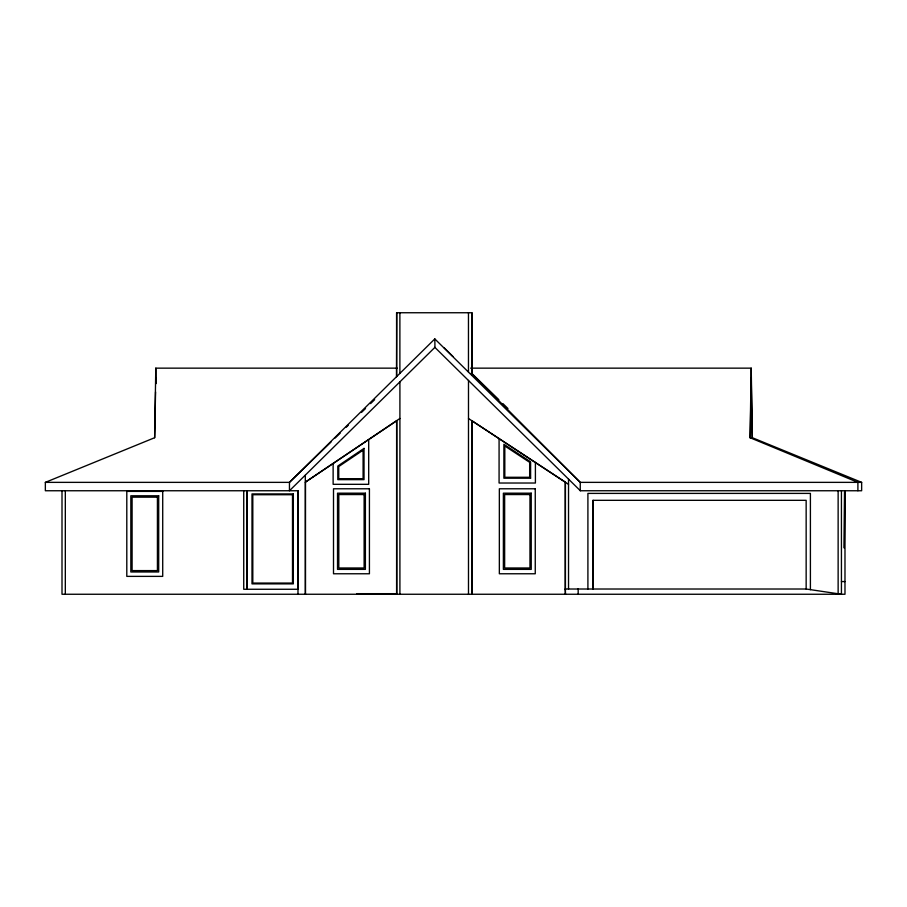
<?xml version="1.0" encoding="UTF-8"?>
<svg xmlns="http://www.w3.org/2000/svg" width="907" height="907" viewBox="0 0 907 907"><rect width="100%" height="100%" fill="white"/><g stroke="black" fill="none" stroke-linecap="round" stroke-linejoin="round"><path stroke-width="1.36" d="M471.799 594.255L471.821 420.701L565.424 482.173L565.424 594.255L565.231 589.017L806.153 589.017L841.435 594.255L841.435 490.755M243.734 490.755L243.734 589.267L298.142 589.267L298.142 490.755L45.35 490.755L45.35 482.365L154.644 437.718L155.789 368.151L397.209 368.151M155.562 391.949L154.644 437.718M155.698 383.627L155.789 378.083L155.879 383.627M857.897 490.755L857.897 482.365L750.066 437.718L751.211 368.151L470.62 368.151M750.236 437.718L751.211 378.083L752.186 437.718M331.044 441.992L289.458 482.365L45.35 482.365M335.091 438.058L340.17 433.138M346.247 427.231L348.277 425.258M361.462 412.458L365.521 408.524M370.589 403.592L374.648 399.658M399.908 418.467L305.308 482.173L396.79 420.701L396.79 594.255M434.816 338.912L289.458 482.365L289.458 490.755L434.952 347.313L434.816 338.912L580.253 482.365L861.65 482.365L861.65 490.755L580.253 490.755L580.253 482.365L471.357 373.162M472.014 375.271L471.799 312.745M750.066 437.718L752.357 437.718L861.65 482.365M593.076 500.324L593.076 589.017L593.031 500.324L806.153 500.324L806.153 589.017M841.435 581.568L844.984 581.568M356.7 593.666L397.3 593.666M468.488 418.524L568.53 484.349M471.436 373.072L498.816 399.658M502.875 403.592L507.943 408.524M444.045 347.676L452.922 356.44M434.816 347.313L580.344 490.755M751.211 368.151L752.357 437.718M155.789 368.151L156.038 383.457M844.984 490.755L844.984 594.255L62.005 594.255L62.005 490.755M838.136 490.755L838.136 593.768M810.404 589.652L810.404 493.397L587.906 493.397L587.906 589.017M578.178 588.62L578.178 594.255M568.53 479.1L568.53 589.017M565.254 482.173L565.254 589.641M535.402 462.423L535.402 483.023L499.077 483.023L499.077 438.523M471.991 375.271L472.014 312.745L396.574 312.745L396.574 376.756L396.79 312.745M471.991 420.701L471.991 594.255M468.466 312.745L468.466 372.006M468.488 380.396L468.488 594.255M399.885 312.745L399.885 373.491M399.908 381.881L399.908 594.255M396.62 420.701L396.597 594.255M368.695 439.612L368.695 484.315L333.13 484.315L333.13 463.568M305.5 482.173L305.5 594.255M305.308 475.211L305.33 594.255M298.006 490.755L297.984 594.255M247.203 490.755L247.203 589.267M247.044 490.755L247.067 589.267M65.315 490.755L65.315 594.255M364.024 448.398L337.801 466.051L337.801 479.644L364.024 479.644L364.024 448.398M363.095 450.155L338.742 466.549L338.742 478.703L363.095 478.703L363.095 450.155M529.665 477.286L504.814 477.286L504.814 445.995L529.665 462.343L529.665 477.286M530.606 478.216L503.884 478.216L503.884 444.26L530.606 461.833L530.606 478.216M369.421 488.782L333.504 488.782L333.504 573.768L369.421 573.768L369.421 488.782M535.255 488.782L499.349 488.782L499.349 573.768L535.255 573.768L535.255 488.782M162.716 491.39L126.799 491.39L126.799 576.376L162.716 576.376L162.716 491.39M844.598 491.707L844.304 547.953L844.598 491.707M365.385 493.181L337.529 493.181L337.529 569.369L365.385 569.369L365.385 493.181M531.23 493.181L503.374 493.181L503.374 569.369L531.23 569.369L531.23 493.181M293.324 493.918L251.999 493.918L251.999 583.87L293.324 583.87L293.324 493.918M364.126 494.553L338.799 494.553L338.799 567.997L364.126 567.997L364.126 494.553M529.971 494.553L504.643 494.553L504.643 567.997L529.971 567.997L529.971 494.553M292.507 494.723L252.804 494.723L252.804 583.065L292.507 583.065L292.507 494.723M158.691 495.789L130.835 495.789L130.835 571.977L158.691 571.977L158.691 495.789M157.421 497.161L132.093 497.161L132.093 570.605L157.421 570.605L157.421 497.161"/></g></svg>
